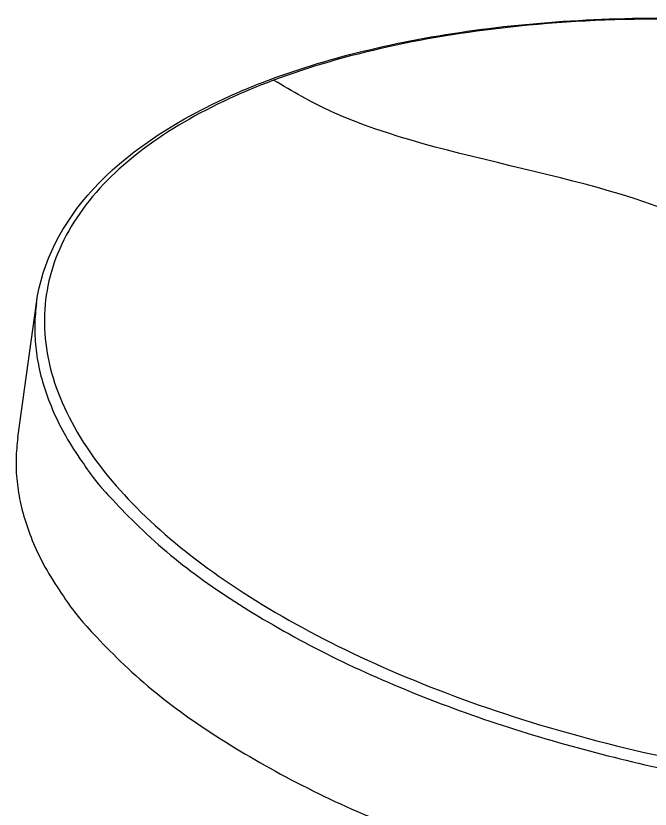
# Model space of a CAD drawing. Header units: millimetres. Extents: x 577 to 7172, y 252 to 2707.
# Drawn here: x 2690.3 to 2748.9, y 2345.6 to 2419 of the extents above; entities that cross this region are included whole.
import ezdxf

# ---------------------------------------------------------------- set-up
doc = ezdxf.new("R2010")
doc.units = ezdxf.units.MM
doc.header["$MEASUREMENT"] = 0
doc.layers.add('외형선(ISO)', color=7, linetype='Continuous', lineweight=30)
doc.layers.add('좁은 외형선(ISO)', color=7, linetype='Continuous', lineweight=25)

msp = doc.modelspace()

# ---------------------------------------------------------------- linework, layer by layer
at = {"layer": '외형선(ISO)'}
msp.add_line((2690.438, 2380.002), (2692.164, 2392.432), dxfattribs=at)
for points, knots in [([(2713.704, 2413.083), (2719.393, 2415.211), (2726.102, 2416.804), (2740.411, 2418.669), (2748.17, 2418.987), (2757.3, 2418.623), (2758.591, 2418.555), (2759.888, 2418.47)], [0, 0, 0, 0, 2.43674, 2.43674, 4.831763, 4.831763, 5.22376, 5.22376, 5.22376, 5.22376]), ([(2692.164, 2392.431), (2692.686, 2396.193), (2694.508, 2399.813), (2700.366, 2406.164), (2704.457, 2408.988), (2710.781, 2411.927), (2712.211, 2412.524), (2713.704, 2413.083)], [0, 0, 0, 0, 2.346755, 2.346755, 4.679905, 4.679905, 5.319183, 5.319183, 5.319183, 5.319183])]:
    msp.add_open_spline(points, degree=3, knots=knots, dxfattribs=at)
msp.add_rational_spline([(2690.438, 2380.002), (2685.613, 2345.24), (2759.9, 2334.927), (2834.188, 2324.614), (2839.014, 2359.376)], [1, 0.707106781187, 1, 0.707106781187, 1], degree=2, knots=[3.141593, 3.141593, 3.141593, 4.712389, 4.712389, 6.283185, 6.283185, 6.283185], dxfattribs=at)
at = {"layer": '좁은 외형선(ISO)'}
for points, knots in [([(2759.875, 2418.377), (2756.917, 2418.568), (2749.01, 2418.85), (2736.953, 2418.293), (2724.446, 2416.32), (2717.329, 2414.249), (2714.081, 2413.034)], [181.006341, 181.006341, 181.006341, 181.006341, 189.982422, 205.135488, 219.120647, 233.105815, 233.105815, 233.105815, 233.105815]), ([(2714.081, 2413.034), (2710.834, 2411.819), (2704.963, 2409.03), (2698.152, 2403.776), (2693.815, 2397.558), (2692.387, 2390.563), (2694.041, 2383.246), (2698.588, 2376.1), (2705.587, 2369.405), (2714.555, 2363.366), (2725.365, 2358.016), (2737.975, 2353.419), (2752.053, 2349.839), (2767.105, 2347.536), (2782.133, 2346.699), (2796.145, 2347.346), (2808.651, 2349.32), (2815.769, 2351.39), (2819.016, 2352.606)], [233.105819, 233.105819, 233.105819, 233.105819, 247.090966, 261.076126, 276.229192, 291.382259, 306.535325, 321.688391, 335.673551, 349.65871, 363.64387, 377.629029, 392.782095, 407.935162, 423.088228, 438.241295, 452.226454, 466.211614, 466.211614, 466.211614, 466.211614]), ([(2751.477, 2400.606), (2740.851, 2405.022), (2726.088, 2406.119), (2716.698, 2411.527), (2715.826, 2412.029), (2714.954, 2412.531), (2714.081, 2413.034)], [360.908001, 360.908001, 360.908001, 360.908001, 379.039983, 379.039983, 379.039983, 454.850621, 454.850621, 454.850621, 454.850621])]:
    msp.add_open_spline(points, degree=3, knots=knots, dxfattribs=at)
msp.add_rational_spline([(2692.164, 2392.431), (2687.341, 2357.669), (2761.626, 2347.357), (2795.595, 2342.641), (2819.485, 2351.58)], [0.999981581567, 0.707115990693, 1, 0.840755135543, 0.854671855083], degree=2, knots=[0.000049, 0.000049, 0.000049, 1.570796, 1.570796, 2.424832, 2.424832, 2.424832], dxfattribs=at)

doc.saveas('drawing.dxf')
